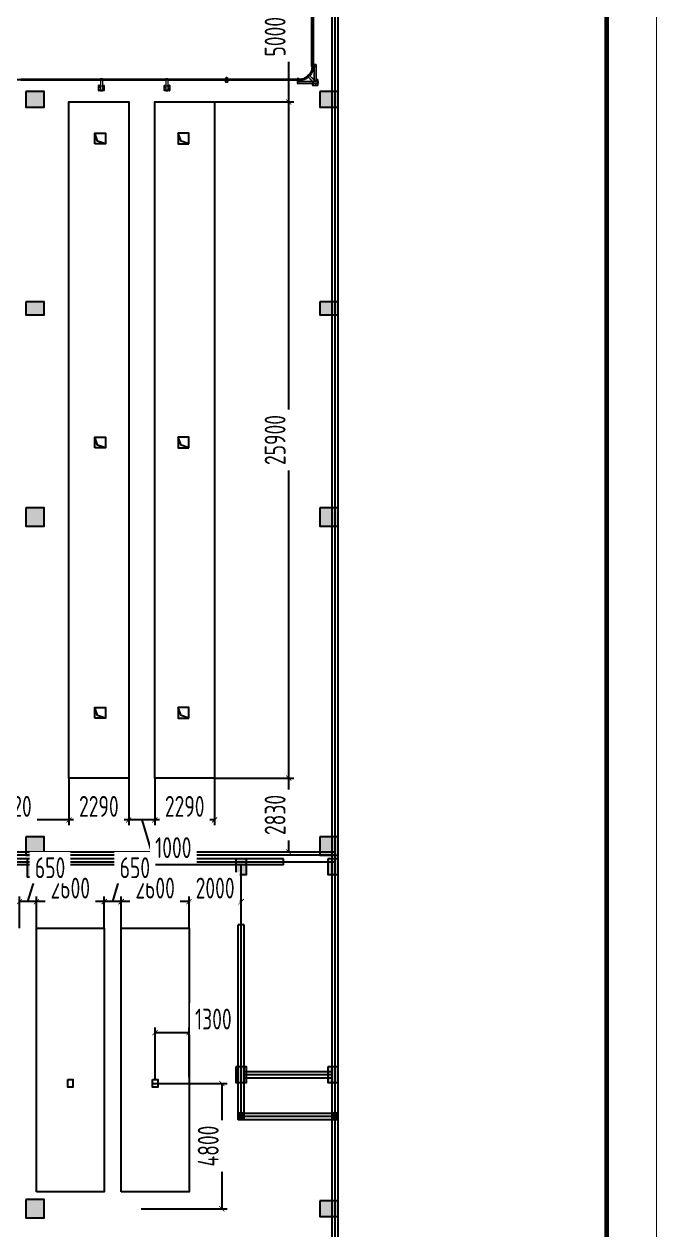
# Model space of a CAD drawing. Header units: inches. Extents: x -26985 to 86262, y -10753 to 149570.
# Drawn here: x 62012 to 86262, y 53676 to 99871 of the extents above; entities that cross this region are included whole.
import ezdxf

# ---------------------------------------------------------------- set-up
doc = ezdxf.new("R2010")
doc.units = ezdxf.units.IN
doc.header["$MEASUREMENT"] = 0
doc.linetypes.add('CENTER2', pattern=[1.125, 0.75, -0.125, 0.125, -0.125])
for name, color, linetype in [('COLUMN', 6, 'Continuous'), ('DUCT-回风中心线', 5, 'CENTER2'), ('L-SM', 7, 'Continuous'), ('PUB_HATCH', 8, 'Continuous'), ('雨水管', 7, 'Continuous')]:
    doc.layers.add(name, color=color, linetype=linetype)
doc.styles.add('JY', font='gbenor.shx', dxfattribs={"width": 0.8, "bigfont": 'gbcbig.shx'})
doc.styles.add('JY-GB', font='gbenor.shx', dxfattribs={"width": 0.8, "bigfont": 'gbcbig.shx'})
doc.dimstyles.new('JY-800', dxfattribs={"dimscale": 400, "dimtxt": 2, "dimasz": 0.5, "dimexe": 0.5, "dimexo": 0, "dimgap": 0.3, "dimtad": 1, "dimdec": 0, "dimtxsty": 'JY-GB', "dimblk": 'ARCHTICK', "dimcen": 2.5, "dimclrd": 86, "dimclre": 86, "dimclrt": 7, "dimadec": 0, "dimazin": 0, "dimtfac": 1, "dimtdec": 0, "dimtmove": 0, "dimatfit": 3, "dimfxl": 1, "dimtfill": 1, "dimlwd": 25, "dimlwe": 25, "dimarcsym": 0})

# ---------------------------------------------------------------- blocks, each defined once
blk = doc.blocks.new('柱左')
at = {"layer": '雨水管'}
h = blk.add_hatch(color=256, dxfattribs=at)
h.paths.add_polyline_path([(26931, -42099), (26931, -42699), (27531, -42699), (27531, -42099)])
h.paths.add_polyline_path([(37351, -42099), (36751, -42099), (36751, -42699), (37351, -42699)])
h.paths.add_polyline_path([(47401, -42099), (46701, -42099), (46701, -42699), (47401, -42699)])
h.paths.add_polyline_path([(59401, -42699), (59401, -42099), (58701, -42099), (58701, -42699)])
h.paths.add_polyline_path([(68401, -42099), (67701, -42099), (67701, -42699), (68401, -42699)])
h.paths.add_polyline_path([(81461, -42699), (81461, -42099), (80761, -42099), (80761, -42699)])
h.paths.add_polyline_path([(82301, -42099), (81601, -42099), (81601, -42699), (82301, -42699)])
h.paths.add_polyline_path([(94901, -42099), (94201, -42099), (94201, -42699), (94901, -42699)])
h.paths.add_polyline_path([(102301, -42699), (102801, -42699), (102801, -42099), (102301, -42099)])
h.paths.add_polyline_path([(110851, -42699), (110851, -42099), (110251, -42099), (110251, -42699)])
h.paths.add_polyline_path([(110251, -52699), (110851, -52699), (110851, -52099), (110251, -52099)])
h.paths.add_polyline_path([(102801, -52699), (102801, -52099), (102301, -52099), (102301, -52699)])
h.paths.add_polyline_path([(94901, -52699), (94901, -52099), (94201, -52099), (94201, -52699)])
h.paths.add_polyline_path([(82301, -52099), (81601, -52099), (81601, -52699), (82301, -52699)])
h.paths.add_polyline_path([(81461, -52099), (80761, -52099), (80761, -52699), (81461, -52699)])
h.paths.add_polyline_path([(67701, -52099), (67701, -52699), (68401, -52699), (68401, -52099)])
h.paths.add_polyline_path([(58701, -52099), (58701, -52699), (59401, -52699), (59401, -52099)])
h.paths.add_polyline_path([(47401, -52699), (47401, -52099), (46701, -52099), (46701, -52699)])
h.paths.add_polyline_path([(36751, -52699), (37351, -52699), (37351, -52099), (36751, -52099)])
h.paths.add_polyline_path([(27531, -52099), (26931, -52099), (26931, -52699), (27531, -52699)])
h.paths.add_polyline_path([(26191, -52099), (26191, -52699), (26791, -52699), (26791, -52099)])
h.paths.add_polyline_path([(26191, -47699), (26791, -47699), (26791, -47099), (26191, -47099)])
h.paths.add_polyline_path([(26191, -62699), (26791, -62699), (26791, -62099), (26191, -62099)])
h.paths.add_polyline_path([(27531, -62099), (26931, -62099), (26931, -62699), (27531, -62699)])
h.paths.add_polyline_path([(36751, -62099), (36751, -62699), (37351, -62699), (37351, -62099)])
h.paths.add_polyline_path([(47401, -62699), (47401, -62099), (46701, -62099), (46701, -62699)])
h.paths.add_polyline_path([(58701, -62699), (59401, -62699), (59401, -62099), (58701, -62099)])
h.paths.add_polyline_path([(68401, -62099), (67701, -62099), (67701, -62699), (68401, -62699)])
h.paths.add_polyline_path([(82301, -62699), (82301, -62099), (81601, -62099), (81601, -62699)])
h.paths.add_polyline_path([(81461, -62099), (80761, -62099), (80761, -62699), (81461, -62699)])
h.paths.add_polyline_path([(94901, -62699), (94901, -62099), (94201, -62099), (94201, -62699)])
h.paths.add_polyline_path([(110851, -62699), (110851, -62099), (110251, -62099), (110251, -62699)])
h.paths.add_polyline_path([(110851, -72049), (110251, -72049), (110251, -72749), (110851, -72749)])
h.paths.add_polyline_path([(102301, -72749), (102801, -72749), (102801, -72049), (102301, -72049)])
h.paths.add_polyline_path([(94901, -72049), (94201, -72049), (94201, -72749), (94901, -72749)])
h.paths.add_polyline_path([(110251, -84019), (110851, -84019), (110851, -83319), (110251, -83319)])
h.paths.add_polyline_path([(102301, -84019), (102801, -84019), (102801, -83319), (102301, -83319)])
h.paths.add_polyline_path([(94901, -84019), (94901, -83319), (94201, -83319), (94201, -84019)])
h.paths.add_polyline_path([(81601, -84019), (82301, -84019), (82301, -83319), (81601, -83319)])
h.paths.add_polyline_path([(80861, -84019), (81461, -84019), (81461, -83619), (80861, -83619)])
h.paths.add_polyline_path([(81461, -80499), (81461, -80099), (80861, -80099), (80861, -80499)])
h.paths.add_polyline_path([(82301, -72049), (81601, -72049), (81601, -72749), (82301, -72749)])
h.paths.add_polyline_path([(80761, -72699), (81461, -72699), (81461, -72099), (80761, -72099)])
h.paths.add_polyline_path([(68401, -72749), (68401, -72049), (67701, -72049), (67701, -72749)])
h.paths.add_polyline_path([(72891, -80099), (72891, -80499), (73491, -80499), (73491, -80099)])
h.paths.add_polyline_path([(73491, -84019), (73491, -83619), (72891, -83619), (72891, -84019)])
h.paths.add_polyline_path([(67751, -84019), (68351, -84019), (68351, -83319), (67751, -83319)])
h.paths.add_polyline_path([(58701, -83319), (58701, -84019), (59401, -84019), (59401, -83319)])
h.paths.add_polyline_path([(59401, -72049), (58701, -72049), (58701, -72749), (59401, -72749)])
h.paths.add_polyline_path([(46701, -72749), (47401, -72749), (47401, -72049), (46701, -72049)])
h.paths.add_polyline_path([(47401, -83319), (46701, -83319), (46701, -84019), (47401, -84019)])
h.paths.add_polyline_path([(36751, -84019), (37351, -84019), (37351, -83319), (36751, -83319)])
h.paths.add_polyline_path([(37351, -72049), (36751, -72049), (36751, -72749), (37351, -72749)])
h.paths.add_polyline_path([(27531, -72049), (26931, -72049), (26931, -72749), (27531, -72749)])
h.paths.add_polyline_path([(26791, -72099), (26191, -72099), (26191, -72699), (26791, -72699)])
h.paths.add_polyline_path([(26791, -83619), (26191, -83619), (26191, -84019), (26791, -84019)])
h.paths.add_polyline_path([(27531, -83319), (26931, -83319), (26931, -84019), (27531, -84019)])
at = {"layer": 'COLUMN'}
for points in [[(68401, -72049), (67701, -72049), (67701, -72749), (68401, -72749)], [(82301, -72049), (81601, -72049), (81601, -72749), (82301, -72749)], [(94901, -72049), (94201, -72049), (94201, -72749), (94901, -72749)], [(102801, -72049), (102301, -72049), (102301, -72749), (102801, -72749)], [(110851, -72049), (110251, -72049), (110251, -72749), (110851, -72749)], [(81461, -72099), (80761, -72099), (80761, -72699), (81461, -72699)], [(73491, -80099), (72891, -80099), (72891, -80499), (73491, -80499)], [(81461, -80099), (80861, -80099), (80861, -80499), (81461, -80499)], [(68351, -83319), (67751, -83319), (67751, -84019), (68351, -84019)], [(82301, -83319), (81601, -83319), (81601, -84019), (82301, -84019)], [(94901, -83319), (94201, -83319), (94201, -84019), (94901, -84019)], [(102801, -83319), (102301, -83319), (102301, -84019), (102801, -84019)], [(110851, -83319), (110251, -83319), (110251, -84019), (110851, -84019)], [(73491, -83619), (72891, -83619), (72891, -84019), (73491, -84019)], [(81461, -83619), (80861, -83619), (80861, -84019), (81461, -84019)]]:
    blk.add_lwpolyline(points, close=True, dxfattribs=at)
blk = doc.blocks.new('_FZH')
blk.add_lwpolyline([(-0.5, -0.5), (0.5, -0.5), (0.5, 0.5), (-0.5, 0.5)], close=True)
at = {"layer": 'PUB_HATCH'}
blk.add_solid([(-0.5, -0.5), (0.5, -0.5), (-0.5, 0.5), (0.5, 0.5)], dxfattribs=at)
blk = doc.blocks.new('_ArchTick')
at = {"color": 0, "linetype": 'ByBlock', "const_width": 0.15}
blk.add_lwpolyline([(-0.5, -0.5), (0.5, 0.5)], dxfattribs=at)
blk = doc.blocks.new('*D77')
at = {"color": 86, "linetype": 'Continuous', "lineweight": 25, "transparency": 16777216}
for p, q in [((66932, 59287), (69788, 59287)), ((69588, 59287), (69588, 54487)), ((66498, 54487), (69788, 54487))]:
    blk.add_line(p, q, dxfattribs=at)
at = {"layer": 'Defpoints', "color": 0, "linetype": 'Continuous', "transparency": 16777216}
for p in [(66932, 59287), (66498, 54487), (69588, 54487)]:
    blk.add_point(p, dxfattribs=at)
at = {"color": 86, "linetype": 'Continuous', "lineweight": 25, "transparency": 16777216, "xscale": 200, "yscale": 200, "zscale": 200}
for p, rotation in [((69588, 59287), 90), ((69588, 54487), 270)]:
    blk.add_blockref('_ArchTick', p, dxfattribs=dict(at, rotation=rotation))
at = {"color": 7, "linetype": 'Continuous', "lineweight": -3, "transparency": 16777216, "insert": (69068, 56887), "char_height": 800, "attachment_point": 5, "rotation": 90, "style": 'JY-GB', "bg_fill": 3, "box_fill_scale": 1.25, "bg_fill_color": 256, "bg_fill_true_color": 13158600, "bg_fill_transparency": 0}
blk.add_mtext('4800', dxfattribs=at)
blk = doc.blocks.new('*D78')
at = {"color": 86, "linetype": 'Continuous', "lineweight": 25, "transparency": 16777216}
for p, q in [((68332, 65237), (68332, 66451)), ((70331, 66251), (68332, 66251)), ((70331, 65358), (70331, 66451))]:
    blk.add_line(p, q, dxfattribs=at)
at = {"layer": 'Defpoints', "color": 0, "linetype": 'Continuous', "transparency": 16777216}
for p in [(68332, 65237), (70331, 65358)]:
    blk.add_point(p, dxfattribs=at)
at = {"color": 86, "linetype": 'Continuous', "lineweight": 25, "transparency": 16777216, "xscale": 200, "yscale": 200, "zscale": 200, "rotation": 180}
blk.add_blockref('_ArchTick', (68332, 66251), dxfattribs=at)
at = {"color": 86, "linetype": 'Continuous', "lineweight": 25, "transparency": 16777216, "xscale": 200, "yscale": 200, "zscale": 200}
blk.add_blockref('_ArchTick', (70331, 66251), dxfattribs=at)
at = {"color": 7, "linetype": 'Continuous', "lineweight": -3, "transparency": 16777216, "insert": (69332, 66771), "char_height": 800, "attachment_point": 5, "style": 'JY-GB', "bg_fill": 3, "box_fill_scale": 1.25, "bg_fill_color": 256, "bg_fill_true_color": 13158600, "bg_fill_transparency": 0}
blk.add_mtext('2000', dxfattribs=at)
at = {"layer": 'Defpoints', "color": 0, "linetype": 'Continuous', "transparency": 16777216}
blk.add_point((68332, 66251), dxfattribs=at)
blk = doc.blocks.new('*D79')
at = {"color": 86, "linetype": 'Continuous', "lineweight": 25, "transparency": 16777216}
for p, q in [((65732, 65237), (65732, 66451)), ((68332, 66251), (65732, 66251)), ((68332, 65237), (68332, 66451))]:
    blk.add_line(p, q, dxfattribs=at)
at = {"layer": 'Defpoints', "color": 0, "linetype": 'Continuous', "transparency": 16777216}
for p in [(65732, 66251), (65732, 65237), (68332, 65237)]:
    blk.add_point(p, dxfattribs=at)
at = {"color": 86, "linetype": 'Continuous', "lineweight": 25, "transparency": 16777216, "xscale": 200, "yscale": 200, "zscale": 200, "rotation": 180}
blk.add_blockref('_ArchTick', (65732, 66251), dxfattribs=at)
at = {"color": 86, "linetype": 'Continuous', "lineweight": 25, "transparency": 16777216, "xscale": 200, "yscale": 200, "zscale": 200}
blk.add_blockref('_ArchTick', (68332, 66251), dxfattribs=at)
at = {"color": 7, "linetype": 'Continuous', "lineweight": -3, "transparency": 16777216, "insert": (67032, 66771), "char_height": 800, "attachment_point": 5, "style": 'JY-GB', "bg_fill": 3, "box_fill_scale": 1.25, "bg_fill_color": 256, "bg_fill_true_color": 13158600, "bg_fill_transparency": 0}
blk.add_mtext('2600', dxfattribs=at)
blk = doc.blocks.new('*D80')
at = {"color": 86, "linetype": 'Continuous', "lineweight": 25, "transparency": 16777216}
for p, q in [((65407, 66251), (65641, 67031)), ((65641, 67031), (66873, 67031)), ((65082, 65237), (65082, 66451)), ((65732, 66251), (65082, 66251)), ((65732, 65237), (65732, 66451))]:
    blk.add_line(p, q, dxfattribs=at)
at = {"layer": 'Defpoints', "color": 0, "linetype": 'Continuous', "transparency": 16777216}
for p in [(65082, 66251), (65082, 65237), (65732, 65237)]:
    blk.add_point(p, dxfattribs=at)
at = {"color": 86, "linetype": 'Continuous', "lineweight": 25, "transparency": 16777216, "xscale": 200, "yscale": 200, "zscale": 200, "rotation": 180}
blk.add_blockref('_ArchTick', (65082, 66251), dxfattribs=at)
at = {"color": 86, "linetype": 'Continuous', "lineweight": 25, "transparency": 16777216, "xscale": 200, "yscale": 200, "zscale": 200}
blk.add_blockref('_ArchTick', (65732, 66251), dxfattribs=at)
at = {"color": 7, "linetype": 'Continuous', "lineweight": -3, "transparency": 16777216, "insert": (66257, 67551), "char_height": 800, "attachment_point": 5, "style": 'JY-GB', "bg_fill": 3, "box_fill_scale": 1.25, "bg_fill_color": 256, "bg_fill_true_color": 13158600, "bg_fill_transparency": 0}
blk.add_mtext('650', dxfattribs=at)
blk = doc.blocks.new('*D81')
at = {"color": 86, "linetype": 'Continuous', "lineweight": 25, "transparency": 16777216}
for p, q in [((62482, 65237), (62482, 66451)), ((65082, 66251), (62482, 66251)), ((65082, 65237), (65082, 66451))]:
    blk.add_line(p, q, dxfattribs=at)
at = {"layer": 'Defpoints', "color": 0, "linetype": 'Continuous', "transparency": 16777216}
for p in [(62482, 66251), (62482, 65237), (65082, 65237)]:
    blk.add_point(p, dxfattribs=at)
at = {"color": 86, "linetype": 'Continuous', "lineweight": 25, "transparency": 16777216, "xscale": 200, "yscale": 200, "zscale": 200, "rotation": 180}
blk.add_blockref('_ArchTick', (62482, 66251), dxfattribs=at)
at = {"color": 86, "linetype": 'Continuous', "lineweight": 25, "transparency": 16777216, "xscale": 200, "yscale": 200, "zscale": 200}
blk.add_blockref('_ArchTick', (65082, 66251), dxfattribs=at)
at = {"color": 7, "linetype": 'Continuous', "lineweight": -3, "transparency": 16777216, "insert": (63782, 66771), "char_height": 800, "attachment_point": 5, "style": 'JY-GB', "bg_fill": 3, "box_fill_scale": 1.25, "bg_fill_color": 256, "bg_fill_true_color": 13158600, "bg_fill_transparency": 0}
blk.add_mtext('2600', dxfattribs=at)
blk = doc.blocks.new('*D82')
at = {"color": 86, "linetype": 'Continuous', "lineweight": 25, "transparency": 16777216}
for p, q in [((62157, 66251), (62391, 67031)), ((62391, 67031), (63623, 67031)), ((61832, 65237), (61832, 66451)), ((62482, 66251), (61832, 66251)), ((62482, 65237), (62482, 66451))]:
    blk.add_line(p, q, dxfattribs=at)
at = {"layer": 'Defpoints', "color": 0, "linetype": 'Continuous', "transparency": 16777216}
for p in [(61832, 66251), (61832, 65237), (62482, 65237)]:
    blk.add_point(p, dxfattribs=at)
at = {"color": 86, "linetype": 'Continuous', "lineweight": 25, "transparency": 16777216, "xscale": 200, "yscale": 200, "zscale": 200, "rotation": 180}
blk.add_blockref('_ArchTick', (61832, 66251), dxfattribs=at)
at = {"color": 86, "linetype": 'Continuous', "lineweight": 25, "transparency": 16777216, "xscale": 200, "yscale": 200, "zscale": 200}
blk.add_blockref('_ArchTick', (62482, 66251), dxfattribs=at)
at = {"color": 7, "linetype": 'Continuous', "lineweight": -3, "transparency": 16777216, "insert": (63007, 67551), "char_height": 800, "attachment_point": 5, "style": 'JY-GB', "bg_fill": 3, "box_fill_scale": 1.25, "bg_fill_color": 256, "bg_fill_true_color": 13158600, "bg_fill_transparency": 0}
blk.add_mtext('650', dxfattribs=at)
blk = doc.blocks.new('*D118')
at = {"color": 86, "linetype": 'Continuous', "lineweight": 25, "transparency": 16777216}
for p, q in [((67032, 59437), (67032, 61433)), ((67032, 61233), (68332, 61233)), ((68332, 59526), (68332, 61433)), ((68332, 61233), (69999, 61233))]:
    blk.add_line(p, q, dxfattribs=at)
at = {"layer": 'Defpoints', "color": 0, "linetype": 'Continuous', "transparency": 16777216}
for p in [(67032, 59437), (68332, 59526)]:
    blk.add_point(p, dxfattribs=at)
at = {"color": 86, "linetype": 'Continuous', "lineweight": 25, "transparency": 16777216, "xscale": 200, "yscale": 200, "zscale": 200, "rotation": 180}
blk.add_blockref('_ArchTick', (67032, 61233), dxfattribs=at)
at = {"color": 86, "linetype": 'Continuous', "lineweight": 25, "transparency": 16777216, "xscale": 200, "yscale": 200, "zscale": 200}
blk.add_blockref('_ArchTick', (68332, 61233), dxfattribs=at)
at = {"color": 7, "linetype": 'Continuous', "lineweight": -3, "transparency": 16777216, "insert": (69265, 61753), "char_height": 800, "attachment_point": 5, "style": 'JY-GB', "bg_fill": 3, "box_fill_scale": 1.25, "bg_fill_color": 256, "bg_fill_true_color": 13158600, "bg_fill_transparency": 0}
blk.add_mtext('1300', dxfattribs=at)
at = {"layer": 'Defpoints', "color": 0, "linetype": 'Continuous', "transparency": 16777216}
blk.add_point((68332, 61233), dxfattribs=at)
blk = doc.blocks.new('A1Z')
at = {"layer": 'L-SM', "color": 7, "const_width": 0.2}
blk.add_lwpolyline([(-584, 831), (10, 831), (10, -10), (-584, -10), (-584, 831)], dxfattribs=at)
at = {"layer": 'L-SM', "color": 4, "const_width": 1}
blk.add_lwpolyline([(0, 0), (-559, 0), (-559, 821), (0, 821), (0, 0)], dxfattribs=at)
at = {"layer": 'L-SM', "color": 7, "style": 'JY', "width": 0.8}
for tag, p, height in [('***纺织有限公司', (-83.45, 29.07), 4), ('**********', (-83.5, 20.86), 4), ('***********图', (-83.67, 13.23), 4), ('JY15000', (-56.45, 4.11), 3.5), ('ACS-01', (-26.45, 4.11), 3.5), ('暖通', (-125.39, 1.51), 4), ('方案', (-95.06, 1.66), 3), ('0:000', (-111.61, 1.57), 3), ('第一版', (-81, 1.25), 3)]:
    blk.add_attdef(tag, p, '', height=height, dxfattribs=at)
blk = doc.blocks.new('*D214')
at = {"color": 86, "linetype": 'Continuous', "lineweight": 25, "transparency": 16777216}
for p, q in [((69311, 70987), (72351, 70987)), ((72151, 68157), (72151, 70987)), ((69123, 68157), (72351, 68157))]:
    blk.add_line(p, q, dxfattribs=at)
at = {"layer": 'Defpoints', "color": 0, "linetype": 'Continuous', "transparency": 16777216}
for p in [(69311, 70987), (72151, 70987), (69123, 68157)]:
    blk.add_point(p, dxfattribs=at)
at = {"color": 86, "linetype": 'Continuous', "lineweight": 25, "transparency": 16777216, "xscale": 200, "yscale": 200, "zscale": 200}
for p, rotation in [((72151, 70987), 90), ((72151, 68157), 270)]:
    blk.add_blockref('_ArchTick', p, dxfattribs=dict(at, rotation=rotation))
at = {"color": 7, "linetype": 'Continuous', "lineweight": -3, "transparency": 16777216, "insert": (71631, 69572), "char_height": 800, "attachment_point": 5, "rotation": 90, "style": 'JY-GB', "bg_fill": 3, "box_fill_scale": 1.25, "bg_fill_color": 256, "bg_fill_true_color": 13158600, "bg_fill_transparency": 0}
blk.add_mtext('2830', dxfattribs=at)
blk = doc.blocks.new('*D215')
at = {"color": 86, "linetype": 'Continuous', "lineweight": 25, "transparency": 16777216}
for p, q in [((69311, 96887), (72351, 96887)), ((72151, 70987), (72151, 96887)), ((69311, 70987), (72351, 70987))]:
    blk.add_line(p, q, dxfattribs=at)
at = {"layer": 'Defpoints', "color": 0, "linetype": 'Continuous', "transparency": 16777216}
for p in [(69311, 96887), (72151, 96887), (69311, 70987)]:
    blk.add_point(p, dxfattribs=at)
at = {"color": 86, "linetype": 'Continuous', "lineweight": 25, "transparency": 16777216, "xscale": 200, "yscale": 200, "zscale": 200}
for p, rotation in [((72151, 96887), 90), ((72151, 70987), 270)]:
    blk.add_blockref('_ArchTick', p, dxfattribs=dict(at, rotation=rotation))
at = {"color": 7, "linetype": 'Continuous', "lineweight": -3, "transparency": 16777216, "insert": (71631, 83937), "char_height": 800, "attachment_point": 5, "rotation": 90, "style": 'JY-GB', "bg_fill": 3, "box_fill_scale": 1.25, "bg_fill_color": 256, "bg_fill_true_color": 13158600, "bg_fill_transparency": 0}
blk.add_mtext('25900', dxfattribs=at)
blk = doc.blocks.new('*D216')
at = {"color": 86, "linetype": 'Continuous', "lineweight": 25, "transparency": 16777216}
for p, q in [((69311, 101887), (72351, 101887)), ((72151, 96887), (72151, 101887)), ((69311, 96887), (72351, 96887))]:
    blk.add_line(p, q, dxfattribs=at)
at = {"layer": 'Defpoints', "color": 0, "linetype": 'Continuous', "transparency": 16777216}
for p in [(69311, 101887), (72151, 101887), (69311, 96887)]:
    blk.add_point(p, dxfattribs=at)
at = {"color": 86, "linetype": 'Continuous', "lineweight": 25, "transparency": 16777216, "xscale": 200, "yscale": 200, "zscale": 200}
for p, rotation in [((72151, 101887), 90), ((72151, 96887), 270)]:
    blk.add_blockref('_ArchTick', p, dxfattribs=dict(at, rotation=rotation))
at = {"color": 7, "linetype": 'Continuous', "lineweight": -3, "transparency": 16777216, "insert": (71631, 99387), "char_height": 800, "attachment_point": 5, "rotation": 90, "style": 'JY-GB', "bg_fill": 3, "box_fill_scale": 1.25, "bg_fill_color": 256, "bg_fill_true_color": 13158600, "bg_fill_transparency": 0}
blk.add_mtext('5000', dxfattribs=at)
blk = doc.blocks.new('*D219')
at = {"color": 86, "linetype": 'Continuous', "lineweight": 25, "transparency": 16777216}
for p, q in [((67021, 70987), (67021, 69181)), ((69311, 70987), (69311, 69181)), ((69311, 69381), (67021, 69381))]:
    blk.add_line(p, q, dxfattribs=at)
at = {"layer": 'Defpoints', "color": 0, "linetype": 'Continuous', "transparency": 16777216}
for p in [(67021, 70987), (69311, 70987)]:
    blk.add_point(p, dxfattribs=at)
at = {"color": 86, "linetype": 'Continuous', "lineweight": 25, "transparency": 16777216, "xscale": 200, "yscale": 200, "zscale": 200, "rotation": 180}
blk.add_blockref('_ArchTick', (67021, 69381), dxfattribs=at)
at = {"color": 86, "linetype": 'Continuous', "lineweight": 25, "transparency": 16777216, "xscale": 200, "yscale": 200, "zscale": 200}
blk.add_blockref('_ArchTick', (69311, 69381), dxfattribs=at)
at = {"color": 7, "linetype": 'Continuous', "lineweight": -3, "transparency": 16777216, "insert": (68166, 69901), "char_height": 800, "attachment_point": 5, "style": 'JY-GB', "bg_fill": 3, "box_fill_scale": 1.25, "bg_fill_color": 256, "bg_fill_true_color": 13158600, "bg_fill_transparency": 0}
blk.add_mtext('2290', dxfattribs=at)
at = {"layer": 'Defpoints', "color": 0, "linetype": 'Continuous', "transparency": 16777216}
blk.add_point((67021, 69381), dxfattribs=at)
blk = doc.blocks.new('*D220')
at = {"color": 86, "linetype": 'Continuous', "lineweight": 25, "transparency": 16777216}
for p, q in [((66021, 70987), (66021, 69181)), ((67021, 70987), (67021, 69181)), ((67021, 69381), (66021, 69381)), ((66521, 69381), (66995, 67801)), ((66995, 67801), (68463, 67801))]:
    blk.add_line(p, q, dxfattribs=at)
at = {"layer": 'Defpoints', "color": 0, "linetype": 'Continuous', "transparency": 16777216}
for p in [(66021, 70987), (67021, 70987), (66021, 69381)]:
    blk.add_point(p, dxfattribs=at)
at = {"color": 86, "linetype": 'Continuous', "lineweight": 25, "transparency": 16777216, "xscale": 200, "yscale": 200, "zscale": 200, "rotation": 180}
blk.add_blockref('_ArchTick', (66021, 69381), dxfattribs=at)
at = {"color": 86, "linetype": 'Continuous', "lineweight": 25, "transparency": 16777216, "xscale": 200, "yscale": 200, "zscale": 200}
blk.add_blockref('_ArchTick', (67021, 69381), dxfattribs=at)
at = {"color": 7, "linetype": 'Continuous', "lineweight": -3, "transparency": 16777216, "insert": (67729, 68321), "char_height": 800, "attachment_point": 5, "style": 'JY-GB', "bg_fill": 3, "box_fill_scale": 1.25, "bg_fill_color": 256, "bg_fill_true_color": 13158600, "bg_fill_transparency": 0}
blk.add_mtext('1000', dxfattribs=at)
blk = doc.blocks.new('*D221')
at = {"color": 86, "linetype": 'Continuous', "lineweight": 25, "transparency": 16777216}
for p, q in [((63731, 70987), (63731, 69181)), ((66021, 70987), (66021, 69181)), ((66021, 69381), (63731, 69381))]:
    blk.add_line(p, q, dxfattribs=at)
at = {"layer": 'Defpoints', "color": 0, "linetype": 'Continuous', "transparency": 16777216}
for p in [(63731, 70987), (66021, 70987)]:
    blk.add_point(p, dxfattribs=at)
at = {"color": 86, "linetype": 'Continuous', "lineweight": 25, "transparency": 16777216, "xscale": 200, "yscale": 200, "zscale": 200, "rotation": 180}
blk.add_blockref('_ArchTick', (63731, 69381), dxfattribs=at)
at = {"color": 86, "linetype": 'Continuous', "lineweight": 25, "transparency": 16777216, "xscale": 200, "yscale": 200, "zscale": 200}
blk.add_blockref('_ArchTick', (66021, 69381), dxfattribs=at)
at = {"color": 7, "linetype": 'Continuous', "lineweight": -3, "transparency": 16777216, "insert": (64876, 69901), "char_height": 800, "attachment_point": 5, "style": 'JY-GB', "bg_fill": 3, "box_fill_scale": 1.25, "bg_fill_color": 256, "bg_fill_true_color": 13158600, "bg_fill_transparency": 0}
blk.add_mtext('2290', dxfattribs=at)
at = {"layer": 'Defpoints', "color": 0, "linetype": 'Continuous', "transparency": 16777216}
blk.add_point((63731, 69381), dxfattribs=at)
blk = doc.blocks.new('*D222')
at = {"color": 86, "linetype": 'Continuous', "lineweight": 25, "transparency": 16777216}
for p, q in [((59311, 70987), (59311, 69181)), ((63731, 70987), (63731, 69181)), ((63731, 69381), (59311, 69381))]:
    blk.add_line(p, q, dxfattribs=at)
at = {"layer": 'Defpoints', "color": 0, "linetype": 'Continuous', "transparency": 16777216}
for p in [(59311, 70987), (63731, 70987), (59311, 69381)]:
    blk.add_point(p, dxfattribs=at)
at = {"color": 86, "linetype": 'Continuous', "lineweight": 25, "transparency": 16777216, "xscale": 200, "yscale": 200, "zscale": 200, "rotation": 180}
blk.add_blockref('_ArchTick', (59311, 69381), dxfattribs=at)
at = {"color": 86, "linetype": 'Continuous', "lineweight": 25, "transparency": 16777216, "xscale": 200, "yscale": 200, "zscale": 200}
blk.add_blockref('_ArchTick', (63731, 69381), dxfattribs=at)
at = {"color": 7, "linetype": 'Continuous', "lineweight": -3, "transparency": 16777216, "insert": (61521, 69901), "char_height": 800, "attachment_point": 5, "style": 'JY-GB', "bg_fill": 3, "box_fill_scale": 1.25, "bg_fill_color": 256, "bg_fill_true_color": 13158600, "bg_fill_transparency": 0}
blk.add_mtext('4420', dxfattribs=at)

msp = doc.modelspace()

# ---------------------------------------------------------------- linework, layer by layer
at = {"color": 0, "linetype": 'Continuous', "lineweight": -3}
for p, q in [((73811.4, 13486.9), (73811.4, 139656.9)), ((74051.4, 13486.9), (74051.4, 139656.9)), ((73931.4, 68036.9), (-568.6, 68036.9)), ((71954.5, 67896.9), (-568.6, 67896.9)), ((71954.5, 67656.9), (1281.4, 67656.9)), ((71954.5, 67656.9), (71954.5, 67896.9)), ((70211.4, 57906.9), (70211.4, 65358.1)), ((70451.4, 65358.1), (70211.4, 65358.1)), ((70451.4, 58146.9), (70451.4, 65358.1)), ((70451.4, 59746.9), (73811.4, 59746.9)), ((70451.4, 59506.9), (73811.4, 59506.9)), ((70211.4, 57906.9), (73811.4, 57906.9)), ((70451.4, 58146.9), (73811.4, 58146.9))]:
    msp.add_line(p, q, dxfattribs=at)
at = {"color": 1, "linetype": 'Continuous', "lineweight": -3}
for p, q in [((73931.4, 13106.9), (73931.4, 139656.9)), ((-9568.6, 68156.9), (73931.4, 68156.9)), ((-9568.6, 67776.9), (73931.4, 67776.9)), ((70331.4, 58026.9), (70331.4, 67656.9)), ((70451.4, 59626.9), (73811.4, 59626.9)), ((70331.4, 58026.9), (73811.4, 58026.9))]:
    msp.add_line(p, q, dxfattribs=at)
at = {"color": 0, "linetype": 'Continuous', "lineweight": 0}
for p, q in [((72909.3, 97941.3), (72858.3, 97890.4)), ((72912.1, 97944.1), (72909.3, 97941.3)), ((72909.3, 97941.3), (73125.7, 97724.8)), ((72912.1, 97944.1), (73125.7, 97730.5)), ((73015.7, 98323.9), (73125.7, 98323.9)), ((73015.7, 98319.9), (73015.7, 98323.9)), ((73015.7, 98319.9), (73125.7, 98319.9)), ((73015.7, 98319.9), (73015.7, 98247.9)), ((73015.7, 98247.9), (73125.7, 98247.9)), ((73015.7, 98243.9), (73015.7, 98247.9)), ((73015.7, 98243.9), (73125.7, 98243.9)), ((73036.2, 98233.9), (73036.2, 98243.9)), ((73090.7, 98288.2), (73040.7, 98288.2)), ((73040.7, 98279.7), (73090.7, 98279.7)), ((73095.2, 98233.9), (73095.2, 98243.9)), ((73125.7, 98323.9), (73125.7, 98319.9)), ((73125.7, 98323.9), (73129.7, 98323.9)), ((73125.7, 98323.9), (73125.7, 97673.9)), ((73125.7, 98247.9), (73125.7, 98243.9)), ((73129.7, 98323.9), (73129.7, 98243.9)), ((73201.7, 98323.9), (73129.7, 98323.9)), ((73129.7, 97673.9), (73129.7, 98323.9)), ((73129.7, 98323.9), (73201.7, 98323.9)), ((73129.7, 98243.9), (73201.7, 98243.9)), ((73201.7, 98323.9), (73201.7, 98243.9)), ((73201.7, 97673.9), (73201.7, 98323.9)), ((73205.7, 98323.9), (73201.7, 98323.9)), ((73205.7, 98323.9), (73205.7, 97673.9)), ((64933.7, 97763.4), (61887.7, 97763.4)), ((64933.7, 97704.4), (61887.7, 97704.4)), ((64863.7, 97429.7), (64863.7, 97523.9)), ((64873.7, 97533.9), (64933.7, 97533.9)), ((64933.7, 97783.9), (64933.7, 97313.9)), ((64933.7, 97783.9), (64937.7, 97783.9)), ((64937.7, 97783.9), (64937.7, 97313.9)), ((64937.7, 97783.9), (65013.7, 97783.9)), ((64969.4, 97708.9), (64969.4, 97758.9)), ((64970.7, 97497.2), (64970.7, 97500.6)), ((64976.7, 97497.2), (64976.7, 97500.6)), ((64977.9, 97758.9), (64977.9, 97708.9)), ((65013.7, 97783.9), (65013.7, 97313.9)), ((67443.7, 97763.4), (65013.7, 97763.4)), ((67443.7, 97704.4), (65013.7, 97704.4)), ((65013.7, 97533.9), (65073.7, 97533.9)), ((65083.7, 97523.9), (65083.7, 97429.7)), ((67373.7, 97429.7), (67373.7, 97523.9)), ((67383.7, 97533.9), (67443.7, 97533.9)), ((67443.7, 97783.9), (67443.7, 97313.9)), ((67443.7, 97783.9), (67447.7, 97783.9)), ((67447.7, 97783.9), (67447.7, 97313.9)), ((67447.7, 97783.9), (67523.7, 97783.9)), ((67479.4, 97708.9), (67479.4, 97758.9)), ((67480.7, 97497.2), (67480.7, 97500.6)), ((67486.7, 97497.2), (67486.7, 97500.6)), ((67487.9, 97758.9), (67487.9, 97708.9)), ((67523.7, 97783.9), (67523.7, 97313.9)), ((67523.7, 97533.9), (67583.7, 97533.9)), ((67593.7, 97523.9), (67593.7, 97429.7)), ((72855.5, 97887.6), (73069.2, 97673.9)), ((72858.3, 97890.4), (73074.8, 97673.9)), ((72898.5, 97895.2), (72933.8, 97859.8)), ((72939.8, 97865.8), (72904.5, 97901.2)), ((73055.7, 97673.9), (73055.7, 97687.3)), ((73055.7, 97593.9), (73055.7, 97533.9)), ((73065.7, 97523.9), (73160, 97523.9)), ((73074.8, 97673.9), (73069.2, 97673.9)), ((73074.8, 97673.9), (73125.7, 97673.9)), ((73095, 97636.9), (73086.5, 97636.9)), ((73095, 97630.9), (73086.5, 97630.9)), ((73112.3, 97743.9), (73125.7, 97743.9)), ((73125.7, 97724.8), (73125.7, 97730.5)), ((73125.7, 97724.8), (73125.7, 97673.9)), ((73125.7, 97673.9), (73129.7, 97673.9)), ((73129.7, 97673.9), (73201.7, 97673.9)), ((73160, 97523.9), (73165.7, 97533.9)), ((73162.7, 97704.7), (73162.7, 97713.2)), ((73162.7, 97593.9), (73162.7, 97583.9)), ((73168.7, 97583.9), (73162.7, 97583.9)), ((73162.7, 97583.9), (73162.7, 97543.9)), ((73168.7, 97543.9), (73162.7, 97543.9)), ((73165.7, 97533.9), (73171.5, 97523.9)), ((73168.7, 97704.7), (73168.7, 97713.2)), ((73168.7, 97593.9), (73168.7, 97583.9)), ((73168.7, 97583.9), (73168.7, 97543.9)), ((73171.5, 97523.9), (73265.7, 97523.9)), ((73205.7, 97673.9), (73201.7, 97673.9)), ((73265.7, 97743.9), (73205.7, 97743.9)), ((73208.7, 97741), (73272.8, 97676.8)), ((73236.5, 97636.9), (73245, 97636.9)), ((73236.5, 97630.9), (73245, 97630.9)), ((73275.7, 97673.9), (73275.7, 97733.9)), ((73275.7, 97673.9), (73275.7, 97669.9)), ((73275.7, 97669.9), (73275.7, 97597.9)), ((73275.7, 97597.9), (73275.7, 97593.9)), ((73275.7, 97533.9), (73275.7, 97593.9)), ((64873.7, 97423.9), (64863.7, 97429.7)), ((64863.7, 97418.1), (64873.7, 97423.9)), ((64863.7, 97323.9), (64863.7, 97418.1)), ((64933.7, 97313.9), (64873.7, 97313.9)), ((64883.7, 97426.9), (64883.7, 97420.9)), ((64923.7, 97426.9), (64883.7, 97426.9)), ((64923.7, 97420.9), (64883.7, 97420.9)), ((64923.7, 97426.9), (64923.7, 97420.9)), ((64933.7, 97426.9), (64923.7, 97426.9)), ((64933.7, 97420.9), (64923.7, 97420.9)), ((64933.7, 97313.9), (64937.7, 97313.9)), ((64937.7, 97313.9), (65013.7, 97313.9)), ((64970.7, 97350.6), (64970.7, 97347.2)), ((64976.7, 97350.6), (64976.7, 97347.2)), ((65013.7, 97426.9), (65023.7, 97426.9)), ((65013.7, 97420.9), (65023.7, 97420.9)), ((65073.7, 97313.9), (65013.7, 97313.9)), ((65023.7, 97426.9), (65023.7, 97420.9)), ((65023.7, 97426.9), (65063.7, 97426.9)), ((65023.7, 97420.9), (65063.7, 97420.9)), ((65063.7, 97426.9), (65063.7, 97420.9)), ((65083.7, 97429.7), (65073.7, 97423.9)), ((65073.7, 97423.9), (65083.7, 97418.1)), ((65083.7, 97418.1), (65083.7, 97323.9)), ((67383.7, 97423.9), (67373.7, 97429.7)), ((67373.7, 97418.1), (67383.7, 97423.9)), ((67373.7, 97323.9), (67373.7, 97418.1)), ((67443.7, 97313.9), (67383.7, 97313.9)), ((67393.7, 97426.9), (67393.7, 97420.9)), ((67433.7, 97426.9), (67393.7, 97426.9)), ((67433.7, 97420.9), (67393.7, 97420.9)), ((67433.7, 97426.9), (67433.7, 97420.9)), ((67443.7, 97426.9), (67433.7, 97426.9)), ((67443.7, 97420.9), (67433.7, 97420.9)), ((67443.7, 97313.9), (67447.7, 97313.9)), ((67447.7, 97313.9), (67523.7, 97313.9)), ((67480.7, 97350.6), (67480.7, 97347.2)), ((67486.7, 97350.6), (67486.7, 97347.2)), ((67523.7, 97426.9), (67533.7, 97426.9)), ((67523.7, 97420.9), (67533.7, 97420.9)), ((67583.7, 97313.9), (67523.7, 97313.9)), ((67533.7, 97426.9), (67533.7, 97420.9)), ((67533.7, 97426.9), (67573.7, 97426.9)), ((67533.7, 97420.9), (67573.7, 97420.9)), ((67573.7, 97426.9), (67573.7, 97420.9)), ((67593.7, 97429.7), (67583.7, 97423.9)), ((67583.7, 97423.9), (67593.7, 97418.1)), ((67593.7, 97418.1), (67593.7, 97323.9))]:
    msp.add_line(p, q, dxfattribs=at)
at = {"color": 2}
for points in [[(63731.4, 70986.9), (63731.4, 96886.9), (66021.4, 96886.9), (66021.4, 70986.9), (63731.4, 70986.9)], [(67021.4, 70986.9), (67021.4, 96886.9), (69311.4, 96886.9), (69311.4, 70986.9), (67021.4, 70986.9)]]:
    msp.add_lwpolyline(points, dxfattribs=at)
at = {"color": 6}
for points in [[(64716.4, 95281.6), (64716.4, 95691.6), (65126.4, 95691.6), (65126.4, 95281.6), (64716.4, 95281.6)], [(65126.4, 95281.6), (64824.9, 95385.8), (64716.4, 95691.6)], [(68326.4, 95281.6), (68326.4, 95691.6), (67916.4, 95691.6), (67916.4, 95281.6), (68326.4, 95281.6)], [(68326.4, 95281.6), (68024.9, 95385.8), (67916.4, 95691.6)], [(64716.4, 83634.6), (64716.4, 84044.6), (65126.4, 84044.6), (65126.4, 83634.6), (64716.4, 83634.6)], [(65126.4, 83634.6), (64824.9, 83738.8), (64716.4, 84044.6)], [(68326.4, 83634.6), (68326.4, 84044.6), (67916.4, 84044.6), (67916.4, 83634.6), (68326.4, 83634.6)], [(68326.4, 83634.6), (68024.9, 83738.8), (67916.4, 84044.6)], [(64716.4, 73281.9), (64716.4, 73691.9), (65126.4, 73691.9), (65126.4, 73281.9), (64716.4, 73281.9)], [(65126.4, 73281.9), (64824.9, 73386.1), (64716.4, 73691.9)], [(68326.4, 73281.9), (68326.4, 73691.9), (67916.4, 73691.9), (67916.4, 73281.9), (68326.4, 73281.9)], [(68326.4, 73281.9), (68024.9, 73386.1), (67916.4, 73691.9)]]:
    msp.add_lwpolyline(points, dxfattribs=at)
at = {"color": 1, "linetype": 'Continuous', "lineweight": -3}
for points in [[(63682.1, 59437.4), (63882.1, 59437.4), (63882.1, 59137.4), (63682.1, 59137.4)], [(66932.1, 59437.4), (67132.1, 59437.4), (67132.1, 59137.4), (66932.1, 59137.4)]]:
    msp.add_lwpolyline(points, close=True, dxfattribs=at)
at = {"color": 0, "linetype": 'Continuous', "lineweight": 0}
for centre, radius in [((64973.7, 97498.9), 6.5), ((64973.7, 97498.9), 3.45), ((67483.7, 97498.9), 6.5), ((67483.7, 97498.9), 3.45), ((73090.7, 97633.9), 6.5), ((73090.7, 97633.9), 5.2), ((73165.7, 97708.9), 5.2), ((73240.7, 97633.9), 6.5), ((73240.7, 97633.9), 5.2), ((64973.7, 97348.9), 6.5), ((64973.7, 97348.9), 3.45), ((67483.7, 97348.9), 6.5), ((67483.7, 97348.9), 3.45)]:
    msp.add_circle(centre, radius, dxfattribs=at)
at = {"color": 0, "linetype": 'Continuous', "lineweight": 0, "extrusion": (-8.10423e-19, -2.32918e-34, -1)}
msp.add_circle((-73165.7, 97708.9), 6.5, dxfattribs=at)
at = {"color": 0, "linetype": 'Continuous', "lineweight": 0, "extrusion": (-8.10423e-19, -1.09409e-32, -1)}
msp.add_arc((-72565.7, 98233.9), 470.5, 180, 220.12305, dxfattribs=at)
at = {"color": 0, "linetype": 'Continuous', "lineweight": 0, "extrusion": (-8.10423e-19, 9.72181e-33, -1)}
msp.add_arc((-72565.7, 98233.9), 529.5, 180, 220.66757, dxfattribs=at)
at = {"color": 0, "linetype": 'Continuous', "lineweight": 0}
for centre, radius, start, end in [((73040.7, 98283.9), 4.25, 90, 270), ((73090.7, 98283.9), 4.25, 270, 90), ((64873.7, 97523.9), 10, 90, 180), ((64887, 97496.6), 7, 140, 320), ((64973.7, 97423.9), 120.1, 130, 140), ((64901, 97510.6), 7, 310, 130), ((64973.7, 97758.9), 4.25, 0, 180), ((64973.7, 97708.9), 4.25, 180, 0), ((65046.4, 97510.6), 7, 50, 230), ((64973.7, 97423.9), 120.1, 40, 50), ((65060.3, 97496.6), 7, 220, 40), ((65073.7, 97523.9), 10, 0, 90), ((67383.7, 97523.9), 10, 90, 180), ((67397, 97496.6), 7, 140, 320), ((67483.7, 97423.9), 120.1, 130, 140), ((67411, 97510.6), 7, 310, 130), ((67483.7, 97758.9), 4.25, 0, 180), ((67483.7, 97708.9), 4.25, 180, 0), ((67556.4, 97510.6), 7, 50, 230), ((67483.7, 97423.9), 120.1, 40, 50), ((67570.3, 97496.6), 7, 220, 40), ((67583.7, 97523.9), 10, 0, 90), ((72901.5, 97898.2), 4.25, 45, 225), ((72936.8, 97862.8), 4.25, 225, 45), ((73065.7, 97533.9), 10, 180, 270), ((73079.1, 97561.2), 7, 40, 220), ((73165.7, 97633.9), 120.1, 220, 230), ((73093, 97547.2), 7, 230, 50), ((73238.5, 97720.6), 7, 50, 206.55894), ((73238.5, 97547.2), 7, 130, 310), ((73165.7, 97633.9), 120.1, 40, 50), ((73165.7, 97633.9), 120.1, 310, 320), ((73252.4, 97561.2), 7, 320, 140), ((73252.4, 97706.6), 7, 243.44106, 40), ((73265.7, 97733.9), 10, 0, 90), ((73265.7, 97533.9), 10, 270, 0), ((64873.7, 97323.9), 10, 180, 270), ((64887, 97351.2), 7, 40, 220), ((64973.7, 97423.9), 120.1, 220, 230), ((64901, 97337.2), 7, 230, 50), ((65046.4, 97337.2), 7, 130, 310), ((64973.7, 97423.9), 120.1, 310, 320), ((65060.3, 97351.2), 7, 320, 140), ((65073.7, 97323.9), 10, 270, 0), ((67383.7, 97323.9), 10, 180, 270), ((67397, 97351.2), 7, 40, 220), ((67483.7, 97423.9), 120.1, 220, 230), ((67411, 97337.2), 7, 230, 50), ((67556.4, 97337.2), 7, 130, 310), ((67483.7, 97423.9), 120.1, 310, 320), ((67570.3, 97351.2), 7, 320, 140), ((67583.7, 97323.9), 10, 270, 0)]:
    msp.add_arc(centre, radius, start, end, dxfattribs=at)
at = {"color": 0, "linetype": 'Continuous', "lineweight": 0, "extrusion": (-1.7922e-29, 8.10423e-19, -1)}
for centre, start, end in [((-64973.7, 97423.9), 40, 50), ((-67483.7, 97423.9), 40, 50), ((-64973.7, 97423.9), 220, 230), ((-67483.7, 97423.9), 220, 230)]:
    msp.add_arc(centre, 106.1, start, end, dxfattribs=at)
at = {"color": 0, "linetype": 'Continuous', "lineweight": 0, "extrusion": (2.83447e-31, 8.10423e-19, -1)}
for centre, start, end in [((-64973.7, 97423.9), 130, 140), ((-67483.7, 97423.9), 130, 140), ((-64973.7, 97423.9), 310, 320), ((-67483.7, 97423.9), 310, 320)]:
    msp.add_arc(centre, 106.1, start, end, dxfattribs=at)
at = {"color": 0, "linetype": 'Continuous', "lineweight": 0, "extrusion": (-8.10423e-19, 1.39407e-29, -1)}
msp.add_arc((-73165.7, 97633.9), 106.1, 310, 320, dxfattribs=at)
at = {"color": 0, "linetype": 'Continuous', "lineweight": 0, "extrusion": (-8.10423e-19, -1.70098e-29, -1)}
msp.add_arc((-73201.6, 97733.9), 10, 114.47104, 135, dxfattribs=at)
at = {"color": 0, "linetype": 'Continuous', "lineweight": 0, "extrusion": (-8.10423e-19, -5.05364e-31, -1)}
msp.add_arc((-73165.7, 97633.9), 106.1, 220, 230, dxfattribs=at)
at = {"color": 0, "linetype": 'Continuous', "lineweight": 0, "extrusion": (-8.10423e-19, -1.12906e-29, -1)}
msp.add_arc((-73165.7, 97633.9), 106.1, 132.90316, 137.09684, dxfattribs=at)
at = {"color": 0, "linetype": 'Continuous', "lineweight": 0, "extrusion": (-8.10423e-19, 5.69336e-29, -1)}
msp.add_arc((-73265.7, 97669.8), 10, 135, 155.53061, dxfattribs=at)
at = {"layer": 'DUCT-回风中心线', "color": 0, "linetype": 'Continuous', "lineweight": -3}
for p, q in [((73036.2, 98323.9), (73036.2, 130961.9)), ((73091.2, 130961.9), (73091.2, 98323.9))]:
    msp.add_line(p, q, dxfattribs=at)
at = {"layer": '雨水管', "color": 6}
for points in [[(62481.7, 55136.9), (62481.7, 65236.9), (65081.7, 65236.9), (65081.7, 55136.9)], [(65731.7, 55136.9), (65731.7, 65236.9), (68331.7, 65236.9), (68331.7, 55136.9)]]:
    msp.add_lwpolyline(points, close=True, dxfattribs=at)

# ---------------------------------------------------------------- block references
at = {"layer": 'COLUMN', "xscale": 240, "yscale": 240, "zscale": 240, "rotation": 90}
for p in [(70331.4, 58026.9), (73931.4, 58026.9)]:
    msp.add_blockref('_FZH', p, dxfattribs=at)
at = {"layer": '雨水管', "rotation": 90}
msp.add_blockref('柱左', (-9967.7, -13564.5), dxfattribs=at)

# ---------------------------------------------------------------- next in the draw order: dimensions: what is measured, and where the dimension line sits
at = {"color": 0, "linetype": 'Continuous', "lineweight": -3}
for base, p1, p2, angle, picture, middle in [((68331.7, 66250.8), (70331.4, 65358.1), (68331.7, 65236.9), 180, '*D78', (69331.6, 66770.8)), ((69587.8162, 54486.9097), (66932.1393, 59287.3657), (66497.6635, 54486.9097), 90, '*D77', (69067.8162, 56887.1377))]:
    dim = msp.add_linear_dim(base=base, p1=p1, p2=p2, angle=angle, dimstyle='JY-800', dxfattribs=at)
    dim.commit()
    dim.dimension.update_dxf_attribs({"geometry": picture, "text_midpoint": middle})

# ---------------------------------------------------------------- next in the draw order: dimensions: what is measured, and where the dimension line sits
dim = msp.add_linear_dim(base=(65731.7, 66250.8), p1=(68331.7, 65236.9), p2=(65731.7, 65236.9), angle=180, dimstyle='JY-800', override={"dimtmove": 1}, dxfattribs=at)
dim.commit()
dim.dimension.update_dxf_attribs({"geometry": '*D79', "text_midpoint": (67031.7, 66770.8)})
dim = msp.add_linear_dim(base=(68331.7, 61233.2), p1=(67032.1, 59437.4), p2=(68331.7, 59526.1), angle=180, dimstyle='JY-800', dxfattribs=at)
dim.commit()
dim.dimension.update_dxf_attribs({"geometry": '*D118', "text_midpoint": (69265.2, 61753.2)})

# ---------------------------------------------------------------- next in the draw order: dimensions: what is measured, and where the dimension line sits
dim = msp.add_linear_dim(base=(65081.7, 66250.8), p1=(65731.7, 65236.9), p2=(65081.7, 65236.9), angle=180, dimstyle='JY-800', override={"dimtmove": 1}, dxfattribs=at)
dim.commit()
dim.dimension.update_dxf_attribs({"geometry": '*D80', "text_midpoint": (65760.7, 67550.8)})

# ---------------------------------------------------------------- next in the draw order: dimensions: what is measured, and where the dimension line sits
dim = msp.add_linear_dim(base=(62481.7, 66250.8), p1=(65081.7, 65236.9), p2=(62481.7, 65236.9), angle=180, dimstyle='JY-800', override={"dimtmove": 1}, dxfattribs=at)
dim.commit()
dim.dimension.update_dxf_attribs({"geometry": '*D81', "text_midpoint": (63781.7, 66770.8)})

# ---------------------------------------------------------------- next in the draw order: dimensions: what is measured, and where the dimension line sits
dim = msp.add_linear_dim(base=(61831.7, 66250.8), p1=(62481.7, 65236.9), p2=(61831.7, 65236.9), angle=180, dimstyle='JY-800', override={"dimtmove": 1}, dxfattribs=at)
dim.commit()
dim.dimension.update_dxf_attribs({"geometry": '*D82', "text_midpoint": (62510.7, 67550.8)})

# ---------------------------------------------------------------- next in the draw order: block references
at = {"layer": 'L-SM', "color": 7, "linetype": 'Continuous', "lineweight": -3, "xscale": 190.5877338592113, "yscale": 190.5877338592113, "zscale": 190.5877338592113}
msp.add_blockref('A1Z', (84337.5, -8827.8), dxfattribs=at)

# ---------------------------------------------------------------- next in the draw order: dimensions: what is measured, and where the dimension line sits
at = {"color": 0, "linetype": 'Continuous', "lineweight": -3}
dim = msp.add_linear_dim(base=(72150.6, 70986.9), p1=(69122.5, 68156.9), p2=(69311.4, 70986.9), angle=90, dimstyle='JY-800', dxfattribs=at)
dim.commit()
dim.dimension.update_dxf_attribs({"geometry": '*D214', "text_midpoint": (71630.6, 69571.9)})

# ---------------------------------------------------------------- next in the draw order: dimensions: what is measured, and where the dimension line sits
dim = msp.add_linear_dim(base=(72150.6, 96886.9), p1=(69311.4, 70986.9), p2=(69311.4, 96886.9), angle=90, dimstyle='JY-800', override={"dimtmove": 1}, dxfattribs=at)
dim.commit()
dim.dimension.update_dxf_attribs({"geometry": '*D215', "text_midpoint": (71630.6, 83936.9)})

# ---------------------------------------------------------------- next in the draw order: dimensions: what is measured, and where the dimension line sits
dim = msp.add_linear_dim(base=(72150.6, 101886.6), p1=(69311.4, 96886.9), p2=(69311.4, 101886.6), angle=90, dimstyle='JY-800', override={"dimtmove": 1}, dxfattribs=at)
dim.commit()
dim.dimension.update_dxf_attribs({"geometry": '*D216', "text_midpoint": (71630.6, 99386.8)})
dim = msp.add_linear_dim(base=(67021.4, 69381.3), p1=(69311.4, 70986.9), p2=(67021.4, 70986.9), dimstyle='JY-800', dxfattribs=at)
dim.commit()
dim.dimension.update_dxf_attribs({"geometry": '*D219', "text_midpoint": (68166.4, 69901.3)})

# ---------------------------------------------------------------- next in the draw order: linework, layer by layer
at = {"color": 0, "linetype": 'Continuous', "lineweight": 0}
for p, q in [((72475.7, 97763.4), (67523.7, 97763.4)), ((72475.7, 97704.4), (67523.7, 97704.4)), ((72475.7, 97783.9), (72479.7, 97783.9)), ((72475.7, 97783.9), (72475.7, 97673.9)), ((72479.7, 97673.9), (72475.7, 97673.9)), ((73275.7, 97673.9), (72475.7, 97673.9)), ((72475.7, 97673.9), (72475.7, 97669.9)), ((72555.7, 97669.9), (72475.7, 97669.9)), ((72475.7, 97669.9), (72475.7, 97597.9)), ((72475.7, 97669.9), (73275.7, 97669.9)), ((72555.7, 97597.9), (72475.7, 97597.9)), ((73275.7, 97597.9), (72475.7, 97597.9)), ((72475.7, 97597.9), (72475.7, 97593.9)), ((72475.7, 97593.9), (73275.7, 97593.9)), ((72551.7, 97783.9), (72479.7, 97783.9)), ((72479.7, 97783.9), (72479.7, 97673.9)), ((72511.5, 97758.9), (72511.5, 97708.9)), ((72520, 97708.9), (72520, 97758.9)), ((72551.7, 97783.9), (72555.7, 97783.9)), ((72551.7, 97783.9), (72551.7, 97673.9)), ((72555.7, 97673.9), (72551.7, 97673.9)), ((72555.7, 97783.9), (72555.7, 97673.9)), ((72555.7, 97763.4), (72565.7, 97763.4)), ((72555.7, 97704.4), (72565.7, 97704.4)), ((72555.7, 97597.9), (72555.7, 97669.9))]:
    msp.add_line(p, q, dxfattribs=at)
for centre, start, end in [((72515.7, 97758.9), 0, 180), ((72515.7, 97708.9), 180, 0)]:
    msp.add_arc(centre, 4.25, start, end, dxfattribs=at)
at = {"color": 0, "linetype": 'Continuous', "lineweight": 0, "extrusion": (-8.10423e-19, -3.69779e-32, -1)}
msp.add_arc((-72565.7, 98233.9), 470.5, 229.87694, 270, dxfattribs=at)
at = {"color": 0, "linetype": 'Continuous', "lineweight": 0, "extrusion": (-8.10423e-19, 0, -1)}
msp.add_arc((-72565.7, 98233.9), 529.5, 229.33242, 270, dxfattribs=at)
at = {"layer": 'Defpoints'}
for p, q in [((69741.5, 97673.6), (69741.5, 97793.6)), ((69801.5, 97673.6), (69801.5, 97793.6))]:
    msp.add_line(p, q, dxfattribs=at)
msp.add_lwpolyline([(977.2, 101034.6), (72155.7, 101034.6, 0.2022967), (72522.2, 101189.2, 0.2005812), (72664.6, 101549.6), (72664.6, 133093.3), (72664.6, 133173.3, 0.1997179), (72512.2, 133539.8, 0.2023465), (72151.8, 133685), (45178, 133683.6, -0.4101187), (44569.8, 134283.3, -0.4263709), (45178, 134883.6), (72551.7, 134883.6, -0.196512), (72918.2, 134733.8, -0.2308267), (73061.7, 134329.1), (73061.7, 98243.9, -0.1913731), (72916.1, 97877.5, -0.2546617), (72475.7, 97733.6), (577.2, 97733.6, -0.1932275)], format="xyb", dxfattribs=at)
for centre in [(69771.5, 97793.6), (69771.5, 97673.6)]:
    msp.add_circle(centre, 30, dxfattribs=at)

# ---------------------------------------------------------------- next in the draw order: dimensions: what is measured, and where the dimension line sits
at = {"color": 0, "linetype": 'Continuous', "lineweight": -3}
dim = msp.add_linear_dim(base=(66021.4, 69381.3), p1=(67021.4, 70986.9), p2=(66021.4, 70986.9), dimstyle='JY-800', override={"dimtmove": 1}, dxfattribs=at)
dim.commit()
dim.dimension.update_dxf_attribs({"geometry": '*D220', "text_midpoint": (67115.4, 68321.3)})

# ---------------------------------------------------------------- next in the draw order: dimensions: what is measured, and where the dimension line sits
dim = msp.add_linear_dim(base=(63731.4, 69381.3), p1=(66021.4, 70986.9), p2=(63731.4, 70986.9), dimstyle='JY-800', override={"dimtmove": 1}, dxfattribs=at)
dim.commit()
dim.dimension.update_dxf_attribs({"geometry": '*D221', "text_midpoint": (64876.4, 69901.3)})

# ---------------------------------------------------------------- next in the draw order: dimensions: what is measured, and where the dimension line sits
dim = msp.add_linear_dim(base=(59311.4, 69381.3), p1=(63731.4, 70986.9), p2=(59311.4, 70986.9), dimstyle='JY-800', override={"dimtmove": 1}, dxfattribs=at)
dim.commit()
dim.dimension.update_dxf_attribs({"geometry": '*D222', "text_midpoint": (61521.4, 69901.3)})

doc.saveas('drawing.dxf')
